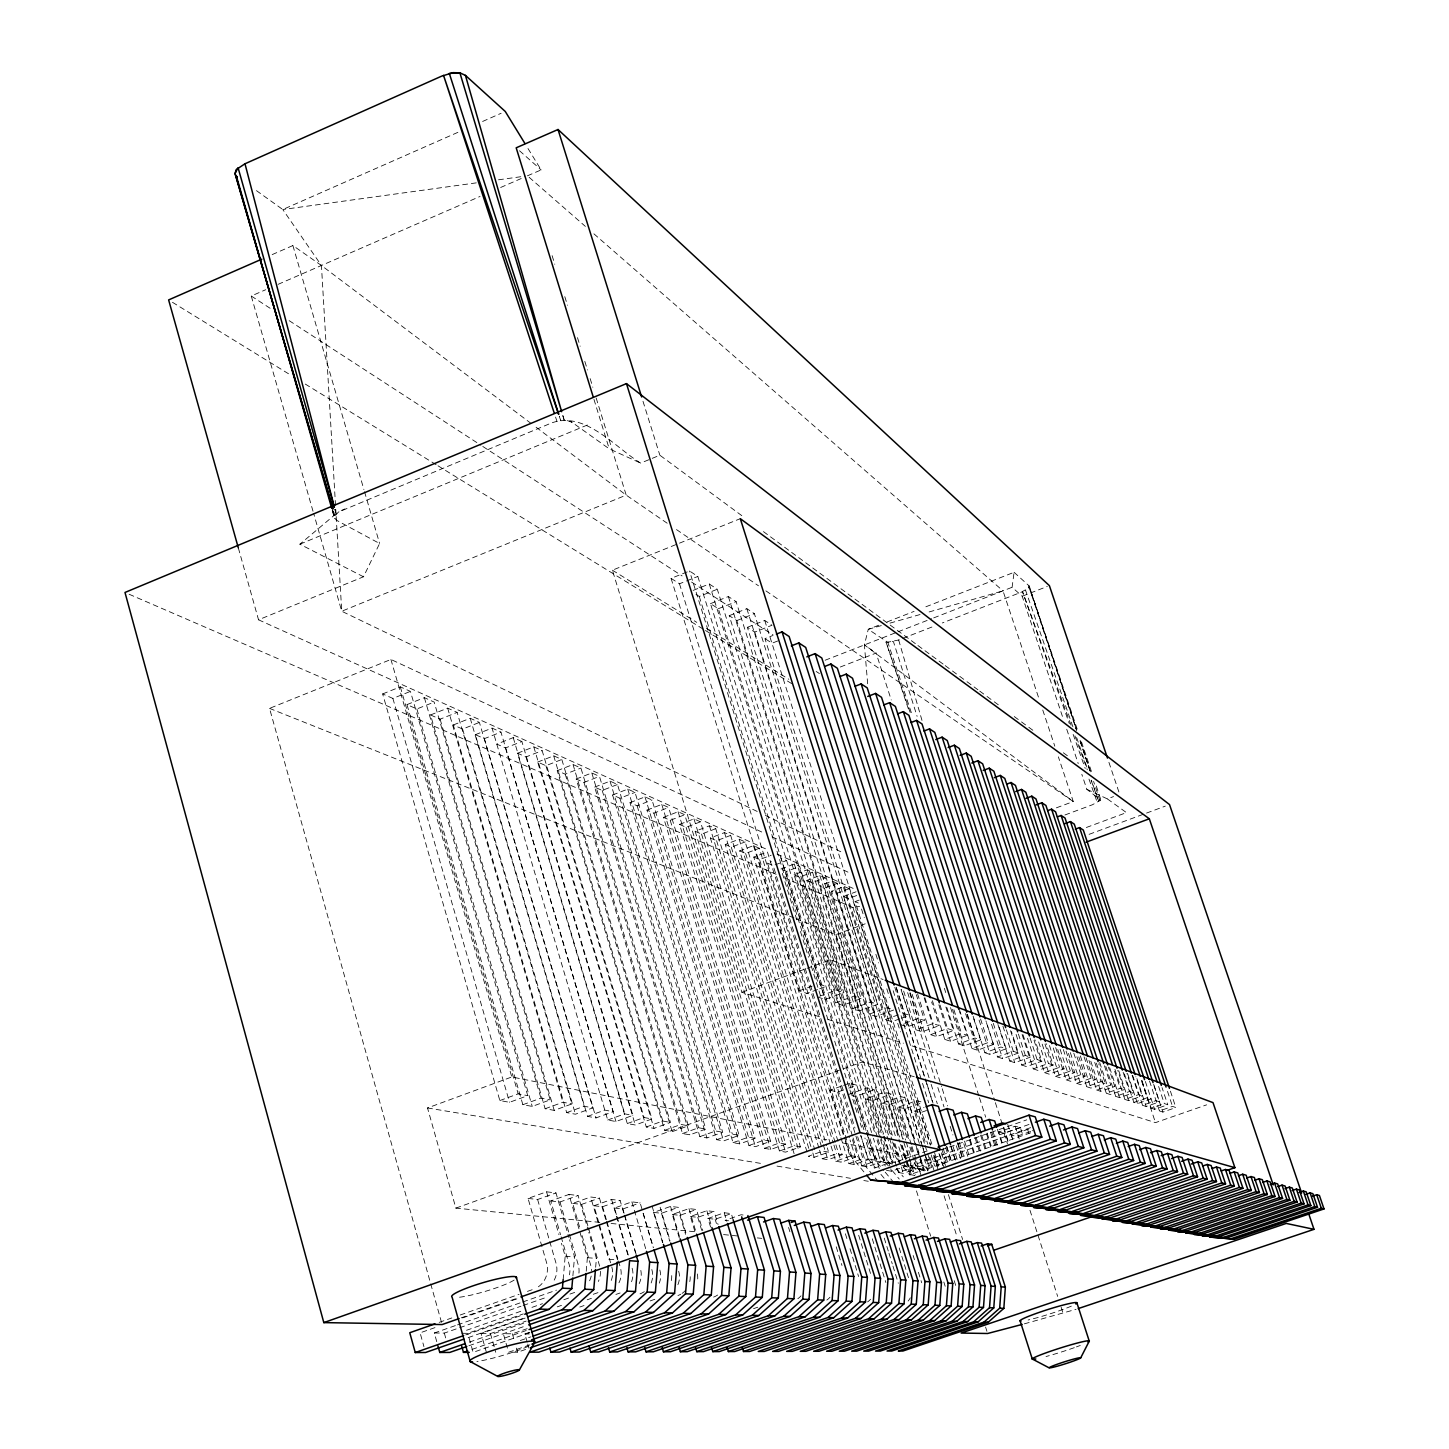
<?xml version="1.0" encoding="UTF-8"?>
<svg xmlns="http://www.w3.org/2000/svg" width="1449" height="1449" viewBox="0 0 1449 1449"><rect width="100%" height="100%" fill="white"/><g stroke="black" fill="none" stroke-linecap="round" stroke-linejoin="round"><path stroke-width="0.75" stroke-dasharray="5 3.75" d="M563.154 1279.648L565.182 1256.174L561.451 1243.296M572.88 1275.899L574.529 1256.826L569.584 1239.783M586.229 1271.226L587.37 1257.732L568.95 1194.447L550.765 1200.949L560.528 1234.675M595.648 1267.295L596.408 1258.366L588.819 1232.356M1062.425 716.367L1022.197 596.227L1012.108 587.28L1014.083 572.301L922.415 608.145M238.361 548.012L258.538 619.81L363.5 576.774L379.602 543.502L336.295 520.137L334.248 517.021L338.342 512.113L547.939 424.466C583.023 408.075 613.978 446.69 640.639 463.1L659.856 455.221L743.464 516.876M1014.083 572.301L1029.044 585.849L1028.319 588.167L1021.346 592.188L942.339 622.961M1064.943 814.972L1092.51 804.72L1100.642 800.102L1086.841 789.307L1081.823 774.291M363.5 576.774L299.871 544.208L336.114 513.725L334.973 509.342M341.24 510.537L344.862 508.925M457.884 132.348L282.79 209.525L255.477 189.946M482.608 121.462L501.137 113.276M272.177 254.607L292.897 245.551L321.443 265.493L532.435 424.466M313.02 511.243L251.257 296.013L265.692 289.728M278.081 284.348L480.054 196.448M500.648 187.482L521.242 178.517M527.436 175.818L541.129 169.913L527.237 147.291M299.871 544.208L587.569 424.937M441.51 1322.376L269.532 708.38L390.922 659.458L761.776 832.016M819.428 1016.745L741.888 992.311L612.402 570.2L677.389 544.009M679.49 543.158L740.294 518.67M382.645 693.926L400.304 686.844L410.429 691.39L527.744 1095.643L509.541 1102.309L499.851 1100.552L382.645 693.926L392.878 698.418L410.429 691.39M817.526 989.558L806.966 993.434L799.214 990.844L671.068 578.368L689.507 570.978L697.82 576.448L872.733 1136.143M671.068 578.368L679.49 583.784L697.82 576.448M406.97 704.612L424.376 697.657L434.175 702.077L550.167 1099.863L532.236 1106.402L522.872 1104.718L406.97 704.612L416.877 708.959L434.175 702.077M693.111 590.413L709.267 583.983L717.291 589.254L843.825 992.637L825.097 999.466L817.616 996.984M695.991 594.362L699.251 596.445L717.291 589.254M430.516 714.955L447.669 708.144L457.141 712.401L571.866 1103.939L554.206 1110.369L545.132 1108.739L430.516 714.955L440.098 719.175L457.141 712.401M710.463 603.653L728.358 596.535L736.128 601.661L861.05 998.596L842.612 1005.316L835.385 1002.907L710.463 603.653L718.342 608.707L842.612 1005.316M718.342 608.707L736.128 601.661M453.302 724.971L470.219 718.269L479.402 722.417L592.858 1107.869L575.452 1114.209L566.686 1112.615L453.302 724.971L462.593 729.064L479.402 722.417M729.209 615.68L746.833 608.689L754.368 613.652L877.714 1004.374L859.565 1010.967L852.573 1008.631L729.209 615.68L736.835 620.57L859.565 1010.967M736.835 620.57L754.368 613.652M475.381 734.679L492.062 728.104L500.956 732.107L613.181 1111.691L596.028 1117.922L587.533 1116.382L475.381 734.679L484.383 738.646L500.956 732.107M747.358 627.326L764.728 620.462L772.009 625.262L754.748 632.072L747.358 627.326L869.183 1014.173L875.957 1016.437L893.834 1009.953M521.875 741.508L513.236 737.632L496.79 744.098L505.52 747.938L521.875 741.508L632.869 1115.386L615.952 1121.508L607.729 1120.023L492.062 728.104M899.666 1018.882L891.823 1021.726L885.285 1019.535L764.945 638.611L772.552 635.604M777.769 640.965L772.1 643.193L764.945 638.611M517.547 753.226L533.775 746.851L542.143 750.618L651.941 1118.972L635.278 1125.004L627.29 1123.555L517.547 753.226L526.005 756.939L542.143 750.618M878.674 625.244L868.259 629.319L864.401 644.914L867.806 685.431M887.005 621.983L914.084 611.387M933.699 617.89L1012.108 587.28M537.688 762.065L553.699 755.817L561.814 759.475L670.452 1122.45L654.006 1128.373L646.272 1126.978L537.688 762.065L545.893 765.688L561.814 759.475M825.133 660.237L895.899 632.633M898 631.8L931.598 618.705M557.231 770.669L573.025 764.511L580.922 768.061L688.402 1125.837L672.173 1131.669L664.674 1130.311L557.231 770.669L565.219 774.164L580.922 768.061M881.3 625.606L868.259 629.319L887.784 642.233L898.67 639.969L931.942 627.019M840.311 667.011L876.102 653.082L891.244 699.958M1022.197 596.227L1047.283 586.465M576.213 779.019L591.808 772.951L599.469 776.392L705.808 1129.097L689.815 1134.839L682.515 1133.535L576.213 779.019L583.965 782.424L599.469 776.392M594.651 787.115L610.047 781.156L617.491 784.507L722.725 1132.285L706.931 1137.936L699.867 1136.65L594.651 787.115L602.186 790.429L617.491 784.507M612.583 794.994L627.779 789.125L635.024 792.386L739.153 1135.364L723.576 1140.943L716.694 1139.693L612.583 794.994L619.9 798.218L635.024 792.386M630.007 802.655L645.004 796.878L652.05 800.047L755.128 1138.371L739.733 1143.859L733.049 1142.645L630.007 802.655L637.125 805.789L652.05 800.047M646.96 810.1L661.776 804.412L668.623 807.491L770.633 1141.287L755.454 1146.684L748.952 1145.525L646.96 810.1L653.897 813.161L668.623 807.491M663.461 817.363L678.096 811.748L684.761 814.755L785.738 1144.112L770.741 1149.455L764.42 1148.314L663.461 817.363L670.199 820.315L684.761 814.755M679.509 824.409L693.962 818.902L700.465 821.818L800.428 1146.884L785.612 1152.136L779.453 1151.031L679.509 824.409L686.083 827.307L700.465 821.818M794.106 1153.676L695.158 831.291L709.43 825.839L715.752 828.683L814.718 1149.564M695.158 831.291L701.551 834.099L715.752 828.683M807.021 1151.937L710.372 837.993L724.482 832.614L730.658 835.385L826.636 1145.706M710.372 837.993L716.603 840.728L730.658 835.385M818.902 1147.988L725.224 844.513L739.171 839.225L745.166 841.923L838.174 1141.776M725.224 844.513L731.292 847.176L745.166 841.923M830.422 1143.949L739.678 850.871L753.462 845.655L759.312 848.281L849.349 1137.773M739.678 850.871L745.601 853.461L759.312 848.281M840.221 1135.509L753.788 857.065L767.409 851.921L862.934 1158.62L868.259 1159.635L860.887 1135.998M753.788 857.065L759.566 859.601L771.176 855.218M852.41 1135.817L767.535 863.115L771.393 861.666M775.088 864.872L786.59 860.543L781.011 858.043L867.571 1135.219M780.957 869.02L794.287 864.002L799.721 866.448L883.582 1134.078M782.804 869.817L786.463 871.429L799.721 866.448M874.363 1131.506L794.07 874.761L807.238 869.835L812.545 872.207L895.536 1136.451M794.07 874.761L799.431 877.134L812.545 872.207M896.424 1166.065L806.858 880.394L819.88 875.522L825.061 877.84L907.146 1138.552M806.858 880.394L812.092 882.695L825.061 877.84M837.287 883.347L832.233 881.064L819.337 885.882L824.463 888.128L837.287 883.347L920.568 1147.246M911.294 1144.456L831.545 891.244L844.278 886.48L849.223 888.708L930.276 1144.945M1056.393 807.836L1073.274 801.532L1058.368 756.849M849.223 888.708L836.544 893.435L831.545 891.244M922.343 1146.34L843.463 896.478L856.069 891.787M1086.841 789.307L1107.344 798.888L1113.52 796.588M856.703 895.518L848.335 898.634L843.463 896.478M931.834 1144.13L855.109 901.604L859.257 900.064M1086.352 827.488L1126.453 812.617L1107.344 798.888M1089.105 834.334L1165.304 806.133M796.044 918.72L835.91 934.641L865.198 923.81M599.832 1222.358L455.874 1208.122L427.509 1107.96L511.787 1076.969L826.799 1139.783M741.888 992.311L804.992 969.091M807.093 968.312L830.241 959.799L883.111 979.524M499.851 1100.552L518.181 1093.85L527.744 1095.643M799.214 990.844L814.537 985.229M819.645 988.779L825.984 986.461L818.377 983.835L689.507 570.978M522.872 1104.718L540.93 1098.125L550.167 1099.863M819.699 996.224L836.471 990.084L843.825 992.637M545.132 1108.739L562.918 1102.254L571.866 1103.939M835.385 1002.907L853.95 996.133L861.05 998.596M566.686 1112.615L584.201 1106.257L592.858 1107.869M852.573 1008.631L870.849 1001.984L877.714 1004.374M587.533 1116.382L604.794 1110.115L613.181 1111.691M869.183 1014.173L887.186 1007.653L892.186 1009.373M607.729 1120.023L624.736 1113.864L632.869 1115.386M885.285 1019.535L899.068 1014.554M901.622 1018.176L909.447 1015.351L901.242 989.522M627.29 1123.555L644.062 1117.505L651.941 1118.972M904.737 1023.32L918.322 1018.412L924.571 1020.585L916.311 994.702M900.861 1024.733L907.201 1026.852L924.571 1020.585M646.272 1126.978L662.809 1121.019L670.452 1122.45M903.651 991.08L915.949 1029.768L933.174 1023.555L939.206 1025.657L931.653 1002.002M915.949 1029.768L922.107 1031.815L939.206 1025.657M664.674 1130.311L680.976 1124.442L688.402 1125.837M917.525 993.688L930.584 1034.64L947.555 1028.536L953.424 1030.565L945.871 1006.983M455.874 1208.122L841 1069.652M843.119 1068.873L862.282 1061.99L914.265 1076.734M930.584 1034.64L936.543 1036.633L953.424 1030.565M682.515 1133.535L698.617 1127.757L705.808 1129.097M932.413 1000.679L944.766 1039.368L961.502 1033.354L967.189 1035.329L959.6 1011.674M944.766 1039.368L950.562 1041.306L967.189 1035.329M699.867 1136.65L715.734 1130.963L722.725 1132.285M946.867 1007.508L958.532 1043.95L975.032 1038.045L980.556 1039.965L972.949 1016.347M538.376 1286.803A20.92 19.344 -82.8 0 0 546.599 1262.731L528.052 1198.432L546.545 1191.803L555.981 1192.925L568.968 1237.663M863.894 1171.897L850.364 1155.505L830.078 1090.209L841.688 1086.044M843.608 1085.355L849.422 1083.272L856.848 1085.21L845.328 1089.322M958.532 1043.95L964.165 1045.834L980.556 1039.965M528.052 1198.432L537.615 1199.5L555.981 1192.925M830.078 1090.209L837.649 1092.075L843.409 1090.01M716.694 1139.693L732.361 1134.096L739.153 1135.364M959.455 1009.645L971.899 1048.406L988.182 1042.592L993.543 1044.457L985.936 1020.875M848.063 1094.665L867.082 1087.855L874.272 1089.72L894.287 1153.513A20.866 20.051 -80.3 0 0 898.688 1161.229M971.899 1048.406L977.351 1050.235L993.543 1044.457M550.765 1200.949L559.984 1201.982L578.079 1195.516L588.185 1230.201M851.722 1095.571L855.381 1096.476L874.272 1089.72M733.049 1142.645L748.517 1137.121L755.128 1138.371M973.112 1016.184L984.885 1052.735L1000.933 1047.011L1006.149 1048.804L998.488 1025.131M579.564 1226.995L572.699 1203.394L590.631 1197.001L599.451 1198.051L605.682 1219.352M877.279 1136.831L865.433 1098.958L884.162 1092.274L891.099 1094.086L905.571 1140.073M984.885 1052.735L990.174 1054.51L1006.149 1048.804M572.699 1203.394L581.629 1204.391L599.451 1198.051M865.433 1098.958L872.497 1100.715L891.099 1094.086M748.952 1145.525L764.221 1140.073L770.633 1141.287M986.407 1022.577L997.492 1056.937L1013.322 1051.304L1018.393 1053.043L1011.42 1031.543M997.492 1056.937L1002.636 1058.658L1018.393 1053.043M598.854 1222.648L593.927 1205.767L611.587 1199.482L620.118 1200.478L623.813 1213.067M892.312 1135.219L882.224 1103.124L900.662 1096.567L907.382 1098.306L921.473 1142.971M764.42 1148.314L779.49 1142.953L785.738 1144.112M997.944 1024.534L1009.754 1061.03L1025.367 1055.47L1030.293 1057.172L1022.614 1033.517M593.927 1205.767L602.567 1206.727L620.118 1200.478M882.224 1103.124L889.052 1104.808L907.382 1098.306M1009.754 1061.03L1014.753 1062.697L1030.293 1057.172M616.35 1214.497L614.467 1208.049L631.873 1201.873L640.132 1202.851L642.65 1211.4M908.414 1138.733L898.471 1107.145L916.619 1100.697L920.948 1101.82M779.453 1151.031L794.342 1145.742L800.428 1146.884M1010.533 1030.674L1021.654 1064.997L1037.086 1059.527L1041.867 1061.175L1034.876 1039.694M614.467 1208.049L622.835 1208.991L640.132 1202.851M898.471 1107.145L905.082 1108.775L923.122 1102.381M1021.654 1064.997L1026.526 1066.627L1041.867 1061.175M924.353 1143.225L914.174 1111.039L924.118 1107.507M1022.106 1034.532L1033.246 1068.855L1048.478 1063.457L1053.133 1065.069L1046.124 1043.588M1033.246 1068.855L1037.991 1070.449L1053.133 1065.069M926.509 1110.532L920.586 1112.615L914.174 1111.039M1034.043 1040.436L1044.53 1072.622L1059.563 1067.297L1064.091 1068.873L1057.064 1047.373M662.591 1242.662L653.626 1212.415L670.543 1206.437L678.295 1207.343L686.609 1235.273M828.629 1152.172L822.869 1151.104L808.361 1156.248L814.175 1157.298L828.629 1152.172L827.288 1147.862M1044.53 1072.622L1049.13 1074.162L1064.091 1068.873M653.626 1212.415L661.487 1213.284L678.295 1207.343M819.573 1150.144L822.235 1158.747L836.58 1153.676L842.177 1154.726L838.844 1143.931M1045.001 1044.077L1055.506 1076.281L1070.358 1071.028L1074.76 1072.568L1068.456 1053.332M679.273 1237.899L672.3 1214.497L688.981 1208.611L696.498 1209.498L702.819 1230.654M822.235 1158.747L827.904 1159.761L842.177 1154.726M1055.506 1076.281L1059.998 1077.784L1074.76 1072.568M672.3 1214.497L679.925 1215.349L696.498 1209.498M831.074 1146.105L835.747 1161.192L849.929 1156.175L855.399 1157.208L850.02 1139.928M1055.669 1047.609L1066.192 1079.849L1080.863 1074.669L1085.156 1076.154L1078.835 1056.901M835.747 1161.192L841.289 1162.189L855.399 1157.208M1066.192 1079.849L1070.576 1081.298L1085.156 1076.154M694.796 1231.179L690.412 1216.508L706.858 1210.712L714.158 1211.581L718.052 1224.55M840.891 1137.664L848.933 1163.565L862.934 1158.62M1066.047 1051.05L1076.607 1083.309L1091.097 1078.219L1095.281 1079.668L1088.942 1060.378M690.412 1216.508L697.802 1217.341L714.158 1211.581M848.933 1163.565L854.312 1164.543L868.259 1159.635M1076.607 1083.309L1080.863 1084.74L1095.281 1079.668M710.571 1227.049L708 1218.464L724.21 1212.759L731.292 1213.592L733.212 1219.986M853.081 1137.972L861.775 1165.884L875.613 1161.011L880.811 1161.989L873.403 1138.298M1076.933 1056.738L1086.75 1086.696L1101.059 1081.66L1105.152 1083.073L1098.777 1063.765M708 1218.464L715.154 1219.261L731.292 1213.592M861.775 1165.884L867.027 1166.825L880.811 1161.989M1086.75 1086.696L1090.916 1088.09L1105.152 1083.073M1086.08 1057.842L1096.639 1089.992L1110.785 1085.029L1114.77 1086.406L1108.376 1067.062M439.174 1322.394L451.798 1317.956M460.202 1315.004L519.05 1294.337M527.454 1291.385L533.757 1289.157M897.782 1161.265L927.414 1150.85M1096.639 1089.992L1100.697 1091.351L1114.77 1086.406M461.289 1317.829L518.76 1297.652M434.972 1327.628L420.101 1332.845L423.923 1346.61M462.593 1317.92L517.818 1298.539M941.27 1149.872L1026.707 1119.86M1096.386 1063.131L1106.293 1093.216L1120.258 1088.308L1124.134 1089.648L1117.777 1070.394M1002.128 1142.536L998.741 1131.977L1015.133 1126.235L1020.368 1127.594L1023.066 1135.98M886.516 1170.357L891.515 1171.245L904.991 1166.536L898.235 1145.054M1106.293 1093.216L1110.242 1094.52L1124.134 1089.648M436.747 1341.647L434.338 1332.989L455.384 1325.6M457.486 1324.875L520.662 1302.705M522.763 1301.981L556.452 1290.153M1029.025 1124.442L912.653 1165.25A21.011 20.177 -80.2 0 1 903.941 1166.228L909.175 1167.26M998.741 1131.977L1004.066 1133.299L1020.368 1127.594M897.094 1168.202L898.434 1172.495L911.819 1167.803L916.637 1168.709L914.609 1162.261M1105.822 1066.41L1115.694 1096.35L1129.514 1091.514L1133.299 1092.818L1126.905 1073.51M434.338 1332.989L444.318 1333.098L520.97 1306.237M523.107 1305.495L546.527 1297.29M1030.619 1127.648L919.572 1166.554A20.866 20.051 -80.3 0 1 904.248 1165.503M1012.742 1139.276L1011.402 1135.128L1027.576 1129.459L1032.648 1130.763M898.434 1172.495L903.325 1173.382L916.637 1168.709M1115.694 1096.35L1119.552 1097.636L1133.299 1092.818M1030.637 1131.47L1016.564 1136.396L1011.402 1135.128M900.59 1144.438L910.081 1174.596L923.303 1169.977L919.916 1159.182M1114.951 1069.38L1124.877 1099.411L1138.534 1094.629L1142.21 1095.897L1135.853 1076.679M466.524 1330.291L521.405 1311.073M531.964 1307.378L542.506 1303.683M569.946 1294.084L576.285 1291.856M1030.619 1132.828L929.063 1168.365A20.666 19.869 -80.5 0 1 909.61 1164.326M1124.877 1099.411L1128.644 1100.66L1142.21 1095.897M461.959 1333.279L467.755 1333.334L523.27 1313.917M563.842 1299.735L570.236 1297.489M465.781 1334.873L522.636 1314.986M1133.842 1102.399L1147.336 1097.672L1150.941 1098.922L1137.501 1103.613L1133.842 1102.399L1123.935 1072.495M468.136 1337.626L525.589 1317.558M486.393 1352.315L481.068 1333.478L525.534 1317.938M557.267 1306.853L561.506 1305.368M593.257 1294.283L599.614 1292.055M1132.629 1075.303L1142.573 1105.315L1155.922 1100.642L1159.435 1101.874L1153.766 1084.794M481.068 1333.478L490.432 1333.569L526.204 1321.09M587.207 1299.789L591.409 1298.322M469.295 1342.154L526.241 1322.267M1142.573 1105.315L1146.159 1106.493L1159.435 1101.874M468.933 1345.741L526.693 1325.563M579.781 1307.034L584.038 1305.549M615.897 1294.446L620.136 1292.961M1141.903 1080.411L1151.122 1108.159L1164.308 1103.558L1167.749 1104.736L1162.044 1087.601M1151.122 1108.159L1154.618 1109.318L1167.749 1104.736M507.422 1348.131L503.328 1333.714L512.385 1333.804L527.164 1328.661M471.921 1349.436L526.893 1330.291M1149.492 1080.936L1159.454 1110.93L1172.513 1106.384L1175.864 1107.543L1170.176 1090.481M527.182 1342.046L524.882 1333.931L529.139 1332.446M529.845 1332.609L473.117 1352.352L467.755 1333.334M1159.454 1110.93L1162.877 1112.071L1175.864 1107.543M520.318 1340.506L530.914 1336.829M912.055 1045.924L1155.469 1122.631L1206.619 1104.844M650.094 1300.948L656.469 1298.721M529.863 1344.853L508.599 1352.243L517.637 1352.207L528.197 1348.548M753.552 1308.646L757.773 1307.197M1024.334 1323.843L1076.064 1309.316M889.994 623.124L920.423 614.43M929.117 611.949L1002.998 590.866L1039.205 699.396M784.525 877.913L852.972 907.545L859.619 906.331M476.286 182.864L282.79 209.525L321.443 265.493L335.625 507.295M498.51 179.803L525.208 176.126M524.882 1333.931L529.265 1333.986M565.182 1256.174L574.529 1256.826M587.37 1257.732L596.408 1258.366M611.08 1223.463L694.306 1231.686M723.558 1234.584L739.298 1236.142M757.302 1237.917L761.794 1238.37M728.539 1220.764L725.061 1220.366L741.055 1214.751L746.199 1215.349M568.95 1194.447L578.079 1195.516M427.509 1107.96L761.431 1163.511M777.008 1166.101L850.472 1178.309M863.821 1180.537L868.277 1181.279M910.081 1174.596L914.844 1175.465L906.078 1147.59M850.364 1155.505L857.826 1156.9L877.985 1181.315M860.742 1135.31L868.078 1158.838L875.268 1160.196L883.799 1170.484M877.949 1138.932L885.176 1162.062L890.392 1163.058A21.391 20.503 -79.8 0 1 869.817 1148.64L866.52 1138.099M901.713 1165.195L908.432 1166.463L915.333 1174.741M914.373 1157.679L917.706 1168.202L924.208 1169.434L917.615 1148.514M885.049 1162.714L893.055 1164.29M918.775 1169.053L928.012 1170.846L924.625 1160.124M842.322 1142.881L911.095 1156.61M924.408 1159.254L944.386 1163.239M567.374 420.608L571.957 422.257L609.25 448.846L640.639 463.1M828.049 1019.462L903.433 1043.208M902.999 1013.123L909.447 1015.351M269.532 708.38L793.961 917.887M129.142 594.253L776.229 874.327M767.535 863.115L773.168 865.596L854.964 1128.101M855.109 901.604L858.279 902.999M258.538 619.81L768.785 850.291M777.026 854.022L853.153 888.4M772.027 836.798L849.875 873.023M757.211 811.458L341.729 611.243L313.654 513.417M765.362 815.389L842.738 852.682M569.946 421.261L571.957 422.257M172.467 302.298L289.854 374.585M305.25 384.057L436.095 464.64M438.015 465.817L703.544 629.337M705.482 630.514L793.98 685.033M612.402 570.2L696.77 622.364M706.369 628.286L788.817 679.273M816.149 671.467L819.428 673.568M251.257 296.013L272.122 309.579M289.202 320.682L480.905 445.223M482.807 446.455L682.099 575.923M691.59 582.081L773.205 635.097M667.192 523.216L626.203 495.123L534.228 425.825M676.502 529.591L758.461 585.776M765.905 590.884L1073.274 801.532L864.401 644.914L876.102 653.082M763.442 531.62L916.112 644.189M917.942 645.529L943.39 664.294M945.201 665.634L950.653 669.655M952.464 670.996L957.916 675.017M959.745 676.357L965.197 680.378M967.008 681.718L977.912 689.76M979.723 691.101L985.175 695.122M987.004 696.462L992.456 700.483M994.268 701.823L999.719 705.844M1014.264 716.567L1019.716 720.588M1021.527 721.928L1026.979 725.949M1028.808 727.289L1034.26 731.31M1063.331 752.756L1068.782 756.776M529.139 177.303L585.378 226.406M593.909 233.832L1002.998 590.866M519.521 150.768L541.129 169.913M917.706 1168.202L920.423 1171.48M903.107 1166.862L910.026 1175.211M896.333 1168.437L903.325 1176.878M885.176 1162.062L890.809 1168.854M892.222 1170.557L899.249 1179.051M885.212 1172.205L893.725 1182.493M868.078 1158.838L875.214 1167.477M880.938 1174.378L888.074 1183.018M1100.588 799.105L1095.842 784.597M1071.083 725.261L1022.523 591.699L1069.344 723.721M1074.941 735.857L1087.275 769.781M1091.133 780.377L1098.831 801.569L1091.423 780.214M1073.129 734.371L1085.21 768.441M1088.978 779.091L1097.291 802.511M1072.912 726.837L1025.53 590.16L1029.08 587.334L1076.571 730.332M1076.625 737.505L1087.728 769.546M910.171 712.491L885.991 641.961L908.885 710.427M559.314 416.334L560.745 420.59L559.368 416.316M1108.92 762.355L1119.679 794.306M1077.168 729.028L1029.044 585.849L1076.553 729.843M1081.479 741.852L1092.256 773.911M1066.736 729.227L1078.219 763.569M1042.755 710.028L1054.818 746.217M911.349 712.654L887.784 642.233L893.399 641.509L917.108 716.349M1080.121 741L1090.753 773.023L1080.193 740.783M1099.972 800.772L1093.578 781.428M1167.496 1091.369L1172.513 1106.384M1158.62 1086.46L1164.308 1103.558M1153.658 1084.341L1162.877 1112.071M1145.38 1081.479L1154.618 1109.318M1141.649 1080.574L1147.336 1097.672M1141.921 1081.842L1155.469 1122.631M1136.904 1078.563L1146.159 1106.493M1080.103 740.584L1090.753 772.824M1132.122 1075.321L1138.534 1094.629M1127.576 1073.637L1137.501 1103.613M1123.138 1072.242L1129.514 1091.514M1118.755 1070.775L1128.644 1100.66M1114.625 1071.228L1120.258 1088.308M1109.644 1067.623L1119.552 1097.636M1029.37 586.555L1076.679 730.079M1104.41 1065.721L1110.785 1085.029M1099.664 1062.461L1110.242 1094.52M1094.719 1062.389L1101.059 1081.66M1090.807 1061.266L1100.697 1091.351M1084.069 1056.828L1091.097 1078.219M1080.356 1055.923L1090.916 1088.09M1073.8 1053.169L1080.863 1074.669M555.565 417.058L556.977 421.351M1070.34 1052.626L1080.863 1084.74M1063.312 1049.547L1070.358 1071.028M1060.088 1049.239L1070.576 1081.298M1053.242 1047.971L1059.563 1067.297M1049.474 1045.526L1059.998 1077.784M1042.175 1044.149L1048.478 1063.457M1038.643 1041.94L1049.13 1074.162M1030.094 1038.045L1037.086 1059.527M1027.504 1038.227L1037.991 1070.449M1018.393 1033.988L1025.367 1055.47M1016.075 1034.405L1026.526 1066.627M1006.367 1029.804L1013.322 1051.304M1002.925 1026.182L1014.753 1062.697M993.289 1023.338L1000.933 1047.011M1027.576 1129.459L1028.917 1133.607M991.533 1024.262L1002.636 1058.658M980.575 1019.027L988.182 1042.592M1015.133 1126.235L1019.227 1138.896M979.089 1020.078L990.174 1054.51M1007.707 1124.315L1012.507 1139.204M967.443 1014.445L975.032 1038.045M1003.704 1127.195L1008.522 1142.192M966.99 1014.427L994.684 1100.534M995.372 1102.689L1002.98 1126.362M1003.686 1128.517L1008.522 1143.587M1029.985 1210.313L1057.661 1296.42M1061.139 1307.179L1063.204 1313.645M965.577 1013.612L977.351 1050.235M1004.066 1133.299L1007.435 1143.786M997.347 1129.242L1002.02 1143.804M953.913 1009.699L961.502 1033.354M993.163 1132.049L997.854 1146.702M952.464 1009.373L964.165 1045.834M991.859 1132.23L996.64 1147.119M944.35 988.272L945.726 992.565M950.544 1007.616L978.799 1095.698M979.488 1097.835L985.682 1117.179M990.5 1132.212L995.318 1147.264M987.077 1133.027L991.188 1145.869M986.66 1134.35L990.718 1147.01M940.003 1004.954L947.555 1028.536M981.643 1135.092L986.407 1149.963M938.861 1004.755L950.562 1041.306M980.575 1135.147L985.229 1149.691M976.282 1137.972L980.955 1152.625M974.923 1137.447L979.723 1152.462M924.933 997.745L933.174 1023.555M970.124 1139.385L974.76 1153.947M924.172 997.836L936.543 1036.633M969.616 1140.327L973.656 1152.987M964.509 1141.106L969.236 1155.976M963.802 1143.75L967.823 1156.356M912.164 994.268L941.542 1086.605M942.23 1088.742L947.682 1105.913M959.31 1142.41L964.092 1157.443M910.135 992.674L918.322 1018.412M957.771 1142.392L962.48 1157.19M909.809 993.145L922.107 1031.815M957.644 1143.515L961.719 1156.374M907.654 992.619L935.076 1078.889M937.829 1087.529L944.005 1106.927M950.182 1126.344L952.917 1134.965M956.34 1145.761L960.47 1158.693M953.044 1146.485L957.155 1159.435M951.214 1146.865L955.96 1161.808M901.043 989.558L930.457 1082.186M931.146 1084.341L937.304 1103.721M950.979 1146.811L955.779 1161.899M896.207 987.167L926.201 1081.66M926.871 1083.798L933.011 1103.124M946.632 1146.087L951.413 1161.12M896.351 988.055L933.12 1103.921M946.74 1146.829L951.504 1161.844M894.812 987.276L907.201 1026.852M945.69 1147.644L950.453 1162.696M893.145 990.681L921.854 1081.208M922.524 1083.363L928.682 1102.761M943.027 1148.043L947.827 1163.13M941.814 1149.238L945.889 1162.116M941.433 1152.824L945.454 1165.503M939.695 1154.708L942.339 1163.076A19.833 19.145 -81.4 0 0 944.494 1167.713M861.521 909.03L864.256 917.652M875.866 954.293L878.583 962.915M886.788 988.779L889.505 997.401M897.71 1023.266L900.427 1031.887M938.952 1153.422L942.756 1165.521M948.425 1194.61L962.643 1239.547M934.551 1152.716L938.626 1165.594M764.728 620.462L891.823 1021.726M916.619 1100.697L930.62 1144.945M934.062 1155.251L937.431 1165.92M933.681 1155.722L938.445 1170.792M852.972 907.545L927.777 1144.185M931.182 1154.944L934.569 1165.684M944.096 1195.805L957.01 1236.685M985.574 1327.03L986.932 1331.341M844.278 886.48L925.567 1143.026M929.769 1157.045L934.533 1172.078M925.023 1145.362L927.07 1151.81M927.74 1153.947L932.486 1168.981M922.144 1145.108L924.172 1151.484M924.842 1153.621L926.853 1159.997A20.177 19.435 -81 0 0 932.341 1168.673M923.013 1148.496L929.135 1167.894M754.748 632.072L875.957 1016.437M905.082 1108.775L914.971 1140.146M746.833 608.689L914.844 1141.54M915.243 1143.062L924.064 1171.046M832.233 881.064L915.84 1146.25M916.511 1148.405L919.227 1157.026M911.982 1146.612L916.04 1159.49M916.71 1161.627L921.437 1176.66M954.203 1280.662L956.213 1287.02M911.059 1147.155L913.721 1155.578M909.863 1147.173L913.921 1160.106M906.241 1142.174L910.841 1156.809M824.463 888.128L903.379 1139.005M819.88 875.522L909.791 1161.355M910.461 1163.511L911.819 1167.803M835.91 934.641L899.557 1137.085M902.256 1145.688L906.313 1158.62M907.002 1160.776L911.729 1175.845M916.474 1190.915L930.693 1236.142M889.052 1104.808L899.086 1136.704M901.749 1145.199L908.432 1166.463M728.358 596.535L899.92 1142.283M943.824 1282.003L945.183 1286.295M894.993 1143.786L900.372 1160.903M812.092 882.695L891.153 1134.621M893.87 1143.243L900.626 1164.779M901.296 1166.916L903.325 1173.382M807.238 869.835L891.914 1139.693M892.602 1141.848L900.046 1165.594M830.241 959.799L862.282 1061.99M884.252 1136.233L892.367 1162.134M872.497 1100.715L882.966 1134.132M883.636 1136.215L892.131 1163.384M709.267 583.983L836.471 990.084M867.082 1087.855L881.173 1132.828M883.854 1141.395L887.205 1152.1A21.011 20.177 -80.2 0 0 895.699 1163.293M799.431 877.134L891.515 1171.245M794.287 864.002L879.905 1137.483M880.575 1139.639L887.983 1163.33L874.308 1168.148L864.908 1138.008M877.08 1140.146L885.176 1166.028M913.16 1255.504L914.464 1259.688M918.394 1272.276L921.691 1282.763M642.994 401.301L659.856 455.221M786.463 871.429L879.434 1169.071M868.241 1137.374L875.613 1161.011M699.251 596.445L825.097 999.466M855.381 1096.476L865.995 1130.455M866.647 1132.575L875.268 1160.196M849.422 1083.272L863.894 1129.659M782.315 873.312L797.747 922.814M800.446 931.417L808.488 957.246M811.186 965.849L823.267 1004.592M823.938 1006.747L834.008 1039.024M834.678 1041.179L841.398 1062.697M842.068 1064.852L852.139 1097.128M852.809 1099.284L857.518 1114.335M860.199 1122.957L861.539 1127.25M899.213 1247.969L908.487 1277.71M857.645 1136.704L867.027 1166.825M884.252 1238.098L888.273 1251.012M888.943 1253.15L892.276 1263.908M892.946 1266.064L898.308 1283.271M679.49 583.784L806.966 993.434M837.649 1092.075L849.748 1130.981M852.447 1139.62L857.826 1156.9M759.566 859.601L854.312 1164.543M753.462 845.655L844.568 1138.932M845.238 1141.088L849.929 1156.175M872.28 1238.786L885.864 1282.528M745.601 853.461L835.258 1142.754M835.928 1144.909L841.289 1162.189M739.171 839.225L833.247 1142.899M833.918 1145.054L836.58 1153.676M858.677 1235.254L871.103 1275.355M552.123 255.658L554.786 264.279M564.802 296.647L567.465 305.268M577.481 337.635L580.161 346.257M584.816 361.362L587.497 370.002M590.16 378.624L592.84 387.263M596.173 398.04L626.203 495.123L341.729 611.243L335.77 509.559M593.963 399.399L609.25 448.846M731.292 847.176L822.579 1142.518M823.249 1144.674L827.904 1159.761M724.482 832.614L821.547 1146.793M845.401 1233.769L847.375 1240.181M850.02 1248.748L858.587 1276.533M716.603 840.728L812.183 1150.832M812.853 1152.987L814.175 1157.298M709.43 825.839L808.814 1148.459M836.218 1246.792L841.978 1265.466M701.551 834.099L798.761 1150.452M693.962 818.902L794.342 1145.742M686.083 827.307L785.612 1152.136M678.096 811.748L779.49 1142.953M670.199 820.315L770.741 1149.455M661.776 804.412L764.221 1140.073M788.564 1227.448L789.886 1231.759M653.897 813.161L755.454 1146.684M645.004 796.878L748.517 1137.121M637.125 805.789L739.733 1143.859M627.779 789.125L732.361 1134.096M619.9 798.218L723.576 1140.943M610.047 781.156L715.734 1130.963M602.186 790.429L706.931 1137.936M591.808 772.951L698.617 1127.757M724.21 1212.759L726.8 1221.344M583.965 782.424L689.815 1134.839M715.154 1219.261L716.44 1223.536M573.025 764.511L680.976 1124.442M706.858 1210.712L711.26 1225.383M565.219 774.164L672.173 1131.669M697.802 1217.341L701.696 1230.31M553.699 755.817L662.809 1121.019M688.981 1208.611L695.973 1232.03M545.893 765.688L654.006 1128.373M679.925 1215.349L685.594 1234.367M533.775 746.851L644.062 1117.505M670.543 1206.437L679.545 1236.703M660.128 1207.234L670.126 1240.887M526.005 756.939L635.278 1125.004M661.487 1213.284L669.764 1241.195M513.236 737.632L624.736 1113.864M652.141 1206.311L662.809 1242.3M643.284 1213.537L653.39 1247.734M505.52 747.938L615.952 1121.508M643.084 1213.266L653.028 1246.901M631.873 1201.873L646.218 1250.469M484.383 738.646L596.028 1117.922M622.835 1208.991L624.084 1213.248M624.718 1215.385L636.039 1253.838M624.447 1215.168L635.55 1252.914M616.984 1216.653L628.359 1255.341M470.219 718.269L584.201 1106.257M611.587 1199.482L628.341 1256.482M462.593 729.064L575.452 1114.209M602.567 1206.727L606.37 1219.75M607.022 1221.924L617.817 1258.801M618.469 1260.974L620.371 1267.495A19.761 18.402 -83.6 0 1 617.346 1285.517M606.316 1221.489L617.564 1259.851L608.834 1259.253L590.631 1197.001M599.469 1224.749L610.572 1262.713M447.669 708.144L562.918 1102.254M440.098 719.175L554.206 1110.369M581.629 1204.391L587.841 1225.691M588.457 1227.828L599.651 1266.154M898.67 639.969L922.397 721.801M582.063 1235.562L590.794 1265.593A20.232 18.783 -83.3 0 1 591.627 1270.773M292.897 245.551L363.898 489.527M364.532 491.682L379.602 543.502M424.376 697.657L540.93 1098.125M416.877 708.959L532.236 1106.402M559.984 1201.982L568.787 1232.302M569.421 1234.457L578.223 1264.778A20.431 18.946 -83.2 0 1 578.894 1273.58M561.143 1236.794L569.077 1264.18A20.576 19.054 -83.1 0 1 569.457 1274.83M400.304 686.844L518.181 1093.85M546.545 1191.803L558.97 1234.711M390.922 659.458L511.787 1076.969M392.878 698.418L509.541 1102.309M537.615 1199.5L556.054 1263.347A20.775 19.217 -82.9 0 1 552.848 1282.293M332.382 510.519L334.248 517.021M332.219 509.976L334.701 518.688M527.762 1344.074L528.921 1348.131M512.385 1333.804L514.141 1339.945M516.46 1348.131L517.637 1352.207M334.882 509.378L336.114 513.725M490.432 1333.569L495.739 1352.279M444.318 1333.098L446.129 1339.546M514.16 1280.065A33.798 4.492 -16.5 0 1 458.844 1297.308M1080.284 1345.451A29.886 2.047 -17.6 0 1 1076.408 1346.9M1074.307 1347.661A29.886 2.047 -17.6 0 1 1046.015 1356.536M1071.336 1306.129A29.813 2.391 -17.6 0 1 1028.12 1320.003M640.838 1270.411A19.435 18.131 -83.8 0 1 639.19 1283.633M632.144 1268.237A19.58 18.239 -83.7 0 1 630.895 1283.198M938.119 1166.481A19.978 19.272 -81.3 0 1 935.945 1161.808M611.822 1266.933A19.888 18.511 -83.5 0 1 610.536 1282.13M928.501 1169.506A20.304 19.562 -80.9 0 1 920.242 1158.675M600.466 1271.298A20.087 18.656 -83.4 0 1 598.328 1281.496M591.192 1276.044A20.232 18.783 -83.3 0 1 589.489 1281.025M906.241 1160.269A20.666 19.869 -80.5 0 1 904.013 1155.451M925.513 1170.321A20.521 19.743 -80.7 0 1 914.065 1163.04M895.663 1162.007A21.391 20.503 -79.8 0 1 892.167 1162.895M892.258 1164.072A21.228 20.377 -80 0 1 877.134 1150.089M717.617 1295.026A18.113 17.026 -85 0 1 713.596 1297.072M697.331 1273.961A18.547 17.388 -84.6 0 1 697.331 1282.003M690.195 1276.714A18.674 17.497 -84.5 0 1 689.796 1281.586M685.594 1290.226A18.674 17.497 -84.5 0 1 682.081 1293.396M680.758 1294.229A18.674 17.497 -84.5 0 1 677.933 1295.497M678.675 1271.244A18.837 17.642 -84.3 0 1 677.498 1285.625M671.72 1275.609A18.964 17.732 -84.2 0 1 670.362 1283.723M651.833 1269.505A19.254 17.986 -84 0 1 650.619 1284.231M644.298 1291.657A19.254 17.986 -84 0 1 640.023 1293.83M659.856 1270.03A19.127 17.877 -84.1 0 1 659.313 1283.126M801.007 1295.841A16.845 15.957 -86.3 0 1 797.819 1298.702M870.559 1299.228A15.758 15.015 -87.8 0 1 867.571 1301.908M829.951 1297.253A16.392 15.577 -86.9 0 1 826.854 1300.043M910.28 1297.797A15.16 14.508 -88.8 0 1 908.125 1301.057M528.269 1346.302A33.943 3.876 -16.6 0 1 476.92 1361.499M564.259 420.355L562.321 413.871L564.259 420.355M334.737 515.373L333.469 511.044L334.737 515.373"/><path stroke-width="1.5" d="M945.002 1238.804L949.62 1239.348L963.784 1284.194L962.154 1306.455L945.889 1320.963L856.703 1351.156L851.65 1351.156L941.234 1320.818L957.59 1306.237L959.22 1283.886L945.002 1238.804L937.394 1241.413M956.014 1240.09L960.524 1240.634L974.543 1284.955L972.949 1306.944L956.865 1321.289L868.676 1351.102L863.713 1351.12L952.319 1321.144L968.493 1306.744L970.087 1284.647L956.014 1240.09L950.381 1242.047M966.773 1241.358L971.174 1241.884L985.066 1285.698L983.491 1307.433L967.588 1321.597L880.34 1351.066L875.522 1351.084L963.15 1321.47L979.126 1307.233L980.719 1285.39L966.773 1241.358L959.329 1243.93M977.278 1242.608L981.571 1243.115L995.336 1286.422L993.779 1307.904L978.057 1321.905L891.751 1351.029L887.042 1351.048L973.728 1321.778L989.522 1307.704L991.08 1286.114L977.278 1242.608L971.754 1244.51M987.53 1243.822L991.732 1244.311L1005.352 1287.129L1003.849 1308.356L988.29 1322.194L902.908 1351.011L898.289 1351.011L984.052 1322.068L999.683 1308.175L1001.205 1286.839L987.53 1243.822L981.154 1245.995M898.181 1233.28L903.288 1233.878L918.014 1280.988L916.275 1304.354L899.213 1319.604L805.879 1351.301L800.301 1351.319L894.087 1319.441L911.222 1304.136L912.979 1280.626L898.181 1233.28L890.229 1236.033M910.334 1234.711L915.297 1235.291L929.878 1281.822L928.175 1304.897L911.312 1319.948L819.065 1351.265L813.614 1351.283L906.313 1319.804L923.248 1304.68L924.969 1281.477L910.334 1234.711L904.43 1236.758M922.18 1236.106L927.034 1236.685L941.452 1282.637L939.785 1305.44L923.122 1320.293L831.925 1351.229L826.6 1351.247L918.249 1320.148L934.985 1305.205L936.67 1282.293L922.18 1236.106L914.391 1238.786M933.736 1237.464L938.463 1238.026L952.754 1283.434L951.105 1305.947L934.641 1320.637L844.459 1351.193L839.279 1351.211L929.878 1320.492L946.414 1305.73L948.081 1283.108L933.736 1237.464L926.038 1240.127M742.341 1347.679L743.5 1351.5L841.887 1317.92L859.891 1301.782L861.775 1277.022L846.379 1227.176L838.011 1230.074M743.5 1351.5L749.694 1351.482L847.574 1318.083L865.488 1302.035L867.371 1277.42L852.03 1227.828L846.379 1227.176M859.837 1228.752L865.343 1229.404L880.521 1278.344L878.692 1302.633L860.996 1318.481L764.293 1351.446L758.262 1351.464L855.453 1318.318L873.24 1302.397L875.087 1277.964L859.837 1228.752L853.642 1230.907M872.95 1230.31L878.311 1230.944L893.345 1279.25L891.533 1303.231L874.073 1318.862L778.511 1351.392L772.625 1351.41L868.657 1318.699L886.227 1302.977L888.038 1278.869L872.95 1230.31L864.799 1233.135M885.737 1231.813L890.954 1232.429L905.842 1280.137L904.067 1303.792L886.806 1319.242L792.368 1351.356L786.644 1351.374L881.535 1319.079L898.887 1303.557L900.662 1279.757L885.737 1231.813L879.688 1233.896M679.146 1347.661L680.342 1351.7L687.243 1351.682L790.14 1316.417L809.013 1299.463L811.042 1273.472L795.03 1221.109L788.727 1220.366L781.047 1223.065M695.592 1347.661L696.788 1351.645L798.924 1316.67L817.634 1299.844L819.645 1274.069L803.742 1222.141L794.251 1225.456M696.788 1351.645L703.49 1351.627L805.101 1316.851L823.72 1300.133L825.713 1274.486L809.882 1222.865L803.742 1222.141M711.604 1347.661L712.781 1351.609L813.632 1317.105L832.106 1300.514L834.081 1275.084L818.341 1223.862L810.842 1226.47M712.781 1351.609L719.32 1351.573L819.645 1317.268L838.029 1300.785L839.967 1275.5L824.318 1224.568L818.341 1223.862M727.181 1347.661L728.34 1351.555L827.959 1317.521L846.18 1301.148L848.118 1276.062L832.541 1225.528L826.202 1227.756M728.34 1351.555L734.715 1351.537L833.809 1317.684L851.94 1301.419L853.859 1276.478L838.355 1226.216L832.541 1225.528M626.874 1347.642L628.105 1351.863L735.73 1314.823L755.49 1297.018L757.664 1269.704L741.689 1216.852M628.105 1351.863L635.64 1351.845L742.649 1315.022L762.301 1297.326L764.456 1270.193L747.919 1215.548M644.805 1347.642L646.019 1351.808L752.212 1315.312L771.701 1297.761L773.838 1270.845L757.41 1216.671L747.539 1220.13M646.019 1351.808L653.336 1351.79L758.932 1315.511L778.312 1298.05L780.431 1271.316L764.076 1217.468L757.41 1216.671M662.211 1347.642L663.425 1351.754L768.224 1315.783L787.459 1298.467L789.542 1271.95L773.295 1218.555L763.551 1221.96M663.425 1351.754L670.525 1351.736L774.762 1315.964L793.889 1298.775L795.954 1272.403L779.779 1219.315L773.295 1218.555M680.342 1351.7L783.782 1316.235L802.764 1299.173L804.811 1273.019L788.727 1220.366M569.964 1348.113L571.087 1352.044L683.203 1313.283L703.834 1294.645L706.152 1266.082L696.607 1234.15M571.087 1352.044L579.328 1352.026L690.793 1313.519L711.278 1294.989L713.596 1266.607L703.453 1232.755M588.982 1346.175L590.667 1351.989L701.244 1313.826L721.566 1295.46L723.848 1267.332L711.894 1227.484M590.667 1351.989L598.654 1351.953L708.597 1314.026L728.811 1295.786L731.057 1267.839L718.704 1226.723M608.417 1347.642L609.667 1351.935L718.74 1314.334L738.773 1296.257L741 1268.545L727.434 1223.481M609.667 1351.935L617.419 1351.899L725.877 1314.533L745.8 1296.565L748.01 1269.034L733.212 1219.986M530.316 1347.805L633.938 1311.852L655.346 1292.436L657.828 1262.695L654.024 1249.871M670.76 1243.007L676.991 1264.035L674.582 1293.323L653.481 1312.432L538.847 1352.152L530.08 1352.171L645.403 1312.196L666.649 1292.961L669.076 1263.474L663.443 1244.419M549.769 1348.113L550.91 1352.116L664.602 1312.758L685.522 1293.812L687.913 1264.814L680.179 1238.859M550.91 1352.116L559.386 1352.08L672.427 1312.975L693.22 1294.174L695.574 1265.339L687.261 1237.41M529.012 1329.548L583.983 1310.403L606.207 1290.19L608.272 1265.883M531.946 1331.866L592.876 1310.657L614.956 1290.588L617.365 1262.061M533.051 1336.087L605.121 1311.019L627.019 1291.15L629.572 1260.702L638.013 1261.3L635.477 1291.53L613.742 1311.273L531.548 1339.836M531.982 1344.111L625.588 1311.617L647.142 1292.055L649.641 1262.115L646.471 1251.356M524.737 1314.243L539.481 1309.099L562.429 1288.197L563.154 1279.648M527.726 1316.815L549.008 1309.371L571.794 1288.614L572.699 1278.018M528.36 1321.542L562.103 1309.751L584.69 1289.212L586.03 1273.472M528.65 1324.911L571.304 1310.023L593.746 1289.628L595.448 1269.541M1080.7 1357.858A16.627 1.087 -17.6 0 0 1057.353 1364.197A16.627 1.087 -17.6 0 0 1056.52 1366.407A16.627 1.087 -17.6 0 0 1080.7 1357.858L1089.25 1341.122L1076.933 1302.959M519.322 1370.066A11.338 1.232 -16.7 0 0 504.343 1373.163A11.338 1.232 -16.7 0 0 501.988 1376.061A11.338 1.232 -16.7 0 0 519.322 1370.066L534.645 1342.499M524.936 143.523L505.266 111.464L465.437 75.384L459.894 72.83L453.084 72.649L441.583 76.181L244.99 163.773L236.205 169.605L235.064 173.5L332.835 508.889L235.064 173.5L238.071 167.74L334.266 507.204M261.816 259.136L168.627 299.925L238.361 548.012M1107.489 758.099L1049.384 585.65L558.028 129.504L516.188 147.816L593.311 397.243M1301.655 1193.052L1169.524 804.575L626.457 383.605L124.994 592.46L323.815 1322.611L442.126 1324.549L459.152 1318.572M776.356 634.119L782.062 631.873L789.125 636.509L899.883 985.211M791.353 645.856L798.852 642.921L805.698 647.413L915.641 992.547M806.821 656.886L815.135 653.626L821.782 657.991L930.294 997.691M824.789 666.413L830.929 664.022L837.377 668.261L944.494 1002.69M840.203 676.466L846.27 674.111L852.519 678.223L958.894 1009.518M855.164 686.228L861.159 683.91L867.226 687.895L972.261 1014.191M867.734 696.462L875.613 693.419L881.517 697.295L985.229 1018.738M883.836 704.902L889.668 702.656L895.391 706.442L997.781 1022.976M897.565 713.85L903.325 711.64L908.903 715.317L1010.025 1027.232M910.914 722.562L916.601 720.388L922.035 723.957L1021.907 1031.38M923.919 731.039L929.534 728.883L934.804 732.361L1034.169 1037.538M935.782 739.57L942.104 737.161L947.248 740.548L1045.417 1041.433M948.099 747.593L954.348 745.221L959.365 748.517L1056.357 1045.218M960.107 755.418L966.284 753.063L971.156 756.269L1067.062 1049.058M971.79 763.025L977.912 760.707L982.657 763.84L1077.44 1052.626M983.201 770.451L989.232 768.169L993.869 771.212L1087.529 1056.104M994.304 777.678L1000.281 775.432L1004.791 778.403L1098.07 1061.628M1007.109 784L1011.04 782.514L1015.459 785.412L1107.67 1064.906M1015.731 791.607L1021.545 789.433L1025.856 792.259L1117.07 1068.257M1026.037 798.327L1031.797 796.171L1035.999 798.942L1126.181 1071.372M1036.107 804.883L1041.813 802.764L1045.906 805.445L1135.128 1074.542M1047.826 810.589L1051.576 809.176L1055.578 811.82L1144.529 1079.632M1057.408 816.838L1061.121 815.461L1065.033 818.033L1153.06 1082.657M1064.943 823.648L1070.449 821.601L1074.27 824.119L1161.319 1085.464M1075.321 829.172L1079.559 827.596L1083.291 830.042L1169.452 1088.344M1086.062 842.177L1149.329 818.794L1273.218 1184.884M926.092 1106.819L932.051 1104.699L938.354 1106.33L950.544 1144.728M323.815 1322.611L860 1132.575L940.202 1149.655L740.294 518.67L1149.329 818.794M939.187 1111.347L947.012 1108.576L953.098 1110.151L962.462 1139.548M953.768 1115.042L961.484 1112.325L967.389 1113.846L974.235 1135.292M967.914 1118.646L975.521 1115.965L981.245 1117.451L985.302 1130.111M980.701 1122.45L989.124 1119.497L994.684 1120.928L996.677 1127.177M994.014 1125.837L1002.328 1122.903L1005.914 1123.844M434.972 1323.879L409.759 1332.736L415.265 1352.533L425.571 1352.497L463.879 1339.111M938.01 1147.119L1029.025 1115.15L1035.256 1116.871L1041.831 1137.157L909.157 1183.525L870.668 1180.102L866.611 1175.175M520.879 1296.909L940.202 1149.655M1035.365 1122.214L1043.823 1119.244L1049.855 1120.91L1056.321 1140.834L925.802 1186.369L888.074 1183.018L925.802 1186.369M1049.656 1126.163L1058.132 1123.192L1063.946 1124.804L1070.322 1144.402L941.904 1189.122L904.882 1185.843L941.904 1189.122M415.265 1352.533L463.68 1335.598M870.668 1180.102L902.039 1182.293L1035.637 1135.581L1041.831 1137.157M791.208 1222.449L795.03 1221.109M1063.475 1129.966L1071.934 1127.014L1077.549 1128.572L1083.852 1147.843L957.445 1191.784L927.722 1189.665L921.129 1188.56L918.34 1185.228M437.96 1345.976L439.772 1352.46L465.075 1343.621M918.938 1185.191L1050.344 1139.331L1056.321 1140.834M466.813 1346.483L449.751 1352.424L439.772 1352.46M1078.925 1132.919L1085.283 1130.709L1090.717 1132.212L1096.929 1151.176L972.496 1194.356L936.833 1191.205L972.496 1194.356M461.67 1346.012L463.463 1352.388L467.701 1350.921M935.257 1187.981L1064.544 1142.935L1070.322 1144.402M1091.822 1136.505L1098.197 1134.277L1103.45 1135.726L1109.572 1154.382L987.041 1196.838L952.011 1193.759L987.041 1196.838M921.129 1188.56L951.033 1190.68L1078.273 1146.431L1083.852 1147.843M1104.301 1139.965L1110.677 1137.737L1115.766 1139.149L1121.816 1157.497L1001.132 1199.247L966.718 1196.222L1001.132 1199.247M966.284 1193.288L1091.532 1149.8L1096.929 1151.176M1116.382 1143.297L1122.776 1141.088L1127.702 1142.446L1133.661 1160.522L1014.771 1201.583L980.973 1198.613L1014.771 1201.583M981.045 1195.823L1104.355 1153.06L1109.572 1154.382M1128.191 1146.503L1134.495 1144.33L1139.276 1145.652L1145.145 1163.438L1027.993 1203.847L994.775 1200.931L1027.993 1203.847M995.318 1198.251L1116.762 1156.211L1121.816 1157.497M1139.53 1149.655L1145.851 1147.463L1150.47 1148.749L1156.284 1166.264L1040.817 1206.039L1008.16 1203.177L1040.817 1206.039M1009.138 1200.623L1128.771 1159.272L1133.661 1160.522M1150.506 1152.698L1156.863 1150.506L1161.355 1151.756L1167.079 1169.017L1053.26 1208.176L1021.128 1205.351L1053.26 1208.176M1022.541 1202.924L1140.399 1162.225L1145.145 1163.438M1161.156 1155.668L1167.532 1153.458L1171.897 1154.672L1177.548 1171.68L1065.323 1210.241L1033.717 1207.47L1065.323 1210.241M1035.528 1205.133L1151.683 1165.105L1156.284 1166.264M1171.498 1158.548L1177.91 1156.338L1182.13 1157.497L1187.709 1174.27L1077.042 1212.233L1045.943 1209.517L1077.042 1212.233M1048.116 1207.289L1162.605 1167.876L1167.079 1169.017M1181.641 1161.301L1187.963 1159.109L1192.074 1160.251L1197.58 1176.769L1088.434 1214.19L1057.824 1211.509L1088.434 1214.19M1191.386 1164.018L1197.743 1161.826L1201.728 1162.931L1207.18 1179.214L1099.483 1216.073L1069.362 1213.447L1099.483 1216.073M1060.342 1209.39L1173.219 1170.575L1177.548 1171.68M1202.978 1165.92L1207.234 1164.453L1211.11 1165.521L1216.49 1181.587L1110.242 1217.921L1080.574 1215.331L1110.242 1217.921M1072.206 1211.418L1183.507 1173.201L1187.709 1174.27M1212.27 1168.455L1216.472 1167.006L1220.239 1168.057L1225.564 1183.887L1120.693 1219.696L1091.477 1217.16L1120.693 1219.696M987.512 1245.76L991.732 1244.311M1083.725 1213.374L1193.505 1175.737L1197.58 1176.769M1221.217 1170.937L1225.456 1169.488L1229.132 1170.502L1234.367 1186.133L1130.872 1221.453L1102.073 1218.953L1130.872 1221.453M1094.919 1215.294L1203.213 1178.2L1207.18 1179.214M994.286 1250.07L1092.238 1216.526M1226.361 1170.593L1234.892 1167.677L1213.012 1102.617L885.23 980.321M1229.911 1173.364L1234.186 1171.915L1237.772 1172.893L1242.952 1188.325L1140.78 1223.137L1112.397 1220.674L1140.78 1223.137M1105.804 1217.16L1212.65 1180.609L1216.49 1181.587M1238.478 1175.7L1242.699 1174.251L1246.176 1175.23L1251.302 1190.444L1150.415 1224.785L1122.45 1222.358L1150.415 1224.785M1116.382 1218.971L1221.815 1182.945L1225.564 1183.887M1246.72 1178.001L1250.976 1176.552L1254.363 1177.494L1259.435 1192.509L1159.798 1226.397L1132.23 1224.007L1159.798 1226.397M1126.67 1220.728L1230.726 1185.21L1234.367 1186.133M1254.834 1180.211L1259.036 1178.78L1262.333 1179.703L1267.35 1194.519L1168.945 1227.955L1141.758 1225.6L1168.945 1227.955M1136.686 1222.431L1239.402 1187.419L1242.952 1188.325M1262.659 1182.402L1266.897 1180.953L1270.103 1181.841L1275.066 1196.494L1177.856 1229.476L1151.049 1227.158L1177.856 1229.476M1146.431 1224.097L1247.843 1189.557L1251.302 1190.444M1270.266 1184.539L1274.559 1183.072L1277.692 1183.942L1282.582 1198.395L1186.55 1230.962L1160.106 1228.68L1186.55 1230.962M1155.922 1225.727L1256.066 1191.658L1259.435 1192.509M1277.783 1186.586L1282.021 1185.137L1285.082 1185.988L1289.918 1200.261L1195.027 1232.411L1168.926 1230.165L1195.027 1232.411M1165.159 1227.303L1264.071 1193.686L1267.35 1194.519M1285.028 1188.615L1289.302 1187.148L1292.291 1187.981L1297.072 1202.09L1203.286 1233.824L1177.548 1231.614L1203.286 1233.824M1174.179 1228.843L1271.878 1195.679L1275.066 1196.494M1292.182 1190.553L1296.402 1189.122L1299.318 1189.919L1304.046 1203.865L1211.364 1235.218L1185.952 1233.027L1211.364 1235.218M1182.945 1230.346L1279.467 1197.617L1282.582 1198.395M1299.065 1192.491L1303.339 1191.042L1306.183 1191.821L1310.856 1205.586L1219.225 1236.558L1194.157 1234.403L1219.225 1236.558M1191.513 1231.813L1286.893 1199.5L1289.918 1200.261M1305.875 1194.338L1310.095 1192.907L1312.866 1193.668L1317.521 1207.289L1226.923 1237.881L1202.163 1235.743L1226.923 1237.881M1199.863 1233.244L1294.12 1201.33L1297.072 1202.09M1312.432 1196.186L1316.706 1194.737L1319.423 1195.479L1324.006 1208.937L1234.421 1239.149L1209.987 1237.066L1234.421 1239.149M1208.013 1234.639L1301.166 1203.123L1304.046 1203.865M1215.965 1235.997L1308.049 1204.88L1310.856 1205.586M1223.735 1237.337L1314.768 1206.582L1317.521 1207.289M1231.324 1238.623L1321.325 1208.249L1324.006 1208.937M1078.219 1308.592L1313.989 1229.332L1308.918 1214.389M1022.179 1324.422L987.62 1333.497L961.158 1333.062L1286.259 1223.427L1313.989 1229.332M463.463 1352.388L469.259 1352.37M539.481 1309.099L549.008 1309.371M562.103 1309.751L571.304 1310.023M583.983 1310.403L592.876 1310.657M605.121 1311.019L613.742 1311.273M625.588 1311.617L633.938 1311.852M645.403 1312.196L653.481 1312.432M664.602 1312.758L672.427 1312.975M683.203 1313.283L690.793 1313.519M701.244 1313.826L708.597 1314.026M718.74 1314.334L725.877 1314.533M735.73 1314.823L742.649 1315.022M752.212 1315.312L758.932 1315.511M768.224 1315.783L774.762 1315.964M783.782 1316.235L790.14 1316.417M798.924 1316.67L805.101 1316.851M813.632 1317.105L819.645 1317.268M827.959 1317.521L833.809 1317.684M841.887 1317.92L847.574 1318.083M855.453 1318.318L860.996 1318.481M868.657 1318.699L874.073 1318.862M881.535 1319.079L886.806 1319.242M894.087 1319.441L899.213 1319.604M906.313 1319.804L911.312 1319.948M918.249 1320.148L923.122 1320.293M929.878 1320.492L934.641 1320.637M941.234 1320.818L945.889 1320.963M952.319 1321.144L956.865 1321.289M963.15 1321.47L967.588 1321.597M973.728 1321.778L978.057 1321.905M984.052 1322.068L988.29 1322.194M562.429 1288.197L571.794 1288.614M584.69 1289.212L593.746 1289.628M606.207 1290.19L614.956 1290.588M627.019 1291.15L635.477 1291.53M647.142 1292.055L655.346 1292.436M666.649 1292.961L674.582 1293.323M685.522 1293.812L693.22 1294.174M703.834 1294.645L711.278 1294.989M721.566 1295.46L728.811 1295.786M738.773 1296.257L745.8 1296.565M755.49 1297.018L762.301 1297.326M771.701 1297.761L778.312 1298.05M787.459 1298.467L793.889 1298.775M802.764 1299.173L809.013 1299.463M817.634 1299.844L823.72 1300.133M832.106 1300.514L838.029 1300.785M846.18 1301.148L851.94 1301.419M859.891 1301.782L865.488 1302.035M873.24 1302.397L878.692 1302.633M886.227 1302.977L891.533 1303.231M898.887 1303.557L904.067 1303.792M911.222 1304.136L916.275 1304.354M923.248 1304.68L928.175 1304.897M934.985 1305.205L939.785 1305.44M946.414 1305.73L951.105 1305.947M957.59 1306.237L962.154 1306.455M968.493 1306.744L972.949 1306.944M979.126 1307.233L983.491 1307.433M989.522 1307.704L993.779 1307.904M999.683 1308.175L1003.849 1308.356M649.641 1262.115L657.828 1262.695M669.076 1263.474L676.991 1264.035M687.913 1264.814L695.574 1265.339M706.152 1266.082L713.596 1266.607M723.848 1267.332L731.057 1267.839M741 1268.545L748.01 1269.034M757.664 1269.704L764.456 1270.193M773.838 1270.845L780.431 1271.316M789.542 1271.95L795.954 1272.403M804.811 1273.019L811.042 1273.472M819.645 1274.069L825.713 1274.486M834.081 1275.084L839.967 1275.5M848.118 1276.062L853.859 1276.478M861.775 1277.022L867.371 1277.42M875.087 1277.964L880.521 1278.344M888.038 1278.869L893.345 1279.25M900.662 1279.757L905.842 1280.137M912.979 1280.626L918.014 1280.988M924.969 1281.477L929.878 1281.822M936.67 1282.293L941.452 1282.637M948.081 1283.108L952.754 1283.434M959.22 1283.886L963.784 1284.194M970.087 1284.647L974.543 1284.955M980.719 1285.39L985.066 1285.698M991.08 1286.114L995.336 1286.422M1001.205 1286.839L1005.352 1287.129M902.039 1182.293L909.157 1183.525M951.033 1190.68L957.445 1191.784M916.438 1077.35L1234.892 1167.677M1049.022 1367.802L1032.268 1358.981L1020.078 1320.764M497.804 1376.459L470.201 1361.553L452.07 1297.072A33.798 4.492 -16.5 0 1 483.604 1282.492A33.798 4.492 -16.5 0 1 516.297 1278.272M237.274 176.887L236.404 176.144L331.749 508.345M1316.706 1194.737L1321.325 1208.249M1310.095 1192.907L1314.768 1206.582M1303.339 1191.042L1308.049 1204.88M1296.402 1189.122L1301.166 1203.123M1289.302 1187.148L1294.12 1201.33M558.589 414.197L443.521 75.366L554.152 412.766M1282.021 1185.137L1286.893 1199.5M1274.559 1183.072L1279.467 1197.617M1266.897 1180.953L1271.878 1195.679M1259.036 1178.78L1264.071 1193.686M1250.976 1176.552L1256.066 1191.658M1242.699 1174.251L1247.843 1189.557M1234.186 1171.915L1239.402 1187.419M1225.456 1169.488L1230.726 1185.21M1216.472 1167.006L1221.815 1182.945M1207.234 1164.453L1212.65 1180.609M1197.743 1161.826L1203.213 1178.2M1079.559 827.596L1166.065 1087.094M1187.963 1159.109L1193.505 1175.737M1070.449 821.601L1157.208 1082.186M1177.91 1156.338L1183.507 1173.201M1061.121 815.461L1148.785 1079.197M1167.532 1153.458L1173.219 1170.575M1051.576 809.176L1140.236 1076.299M1041.813 802.764L1131.415 1073.166M1156.863 1150.506L1162.605 1167.876M1031.797 796.171L1122.432 1070.105M1145.851 1147.463L1151.683 1165.105M1021.545 789.433L1112.506 1064.816M1134.495 1144.33L1140.399 1162.225M1011.04 782.514L1103.703 1063.566M1122.776 1141.088L1128.771 1159.272M1000.281 775.432L1093.307 1058.114M989.232 768.169L1083.363 1054.691M1110.677 1137.737L1116.762 1156.211M977.912 760.707L1073.093 1051.014M1098.197 1134.277L1104.355 1153.06M966.284 753.063L1062.624 1047.41M1085.283 1130.709L1091.532 1149.8M954.348 745.221L1051.847 1043.678M1071.934 1127.014L1078.273 1146.431M942.104 737.161L1040.78 1039.857M1058.132 1123.192L1064.544 1142.935M929.534 728.883L1029.406 1035.908M916.601 720.388L1017.705 1031.833M1043.823 1119.244L1050.344 1139.331M903.325 711.64L1005.66 1027.649M1029.025 1115.15L1035.637 1135.581M889.668 702.656L992.583 1021.183M875.613 693.419L979.886 1016.89M861.159 683.91L966.755 1012.29M846.27 674.111L952.536 1005.389M989.124 1119.497L992.493 1129.948M558.698 414.16L449.317 73.41L459.894 72.83L561.669 411.715L465.437 75.384M830.929 664.022L939.314 1002.799M975.521 1115.965L980.955 1132.973M815.135 653.626L924.245 995.59M961.484 1112.325L969.453 1137.302M798.852 642.921L909.447 990.518M947.012 1108.576L957.101 1140.291M782.062 631.873L894.124 985.121M932.051 1104.699L945.002 1145.507M558.028 129.504L641.653 396.99M626.457 383.605L860 1132.575M636.165 1255.015L638.013 1261.3M516.242 1277.058L534.645 1341.448M244.99 163.773L334.411 507.168M1035.836 1358.945A29.886 2.047 -17.6 0 1 1057.752 1348.838A29.886 2.047 -17.6 0 1 1088.036 1342.064M1020.965 1321.126A29.813 2.391 -17.6 0 1 1049.112 1309.135A29.813 2.391 -17.6 0 1 1075.756 1303.973M472.555 1361.879A33.943 3.876 -16.6 0 1 502.042 1347.534A33.943 3.876 -16.6 0 1 532.471 1344.147"/></g></svg>
